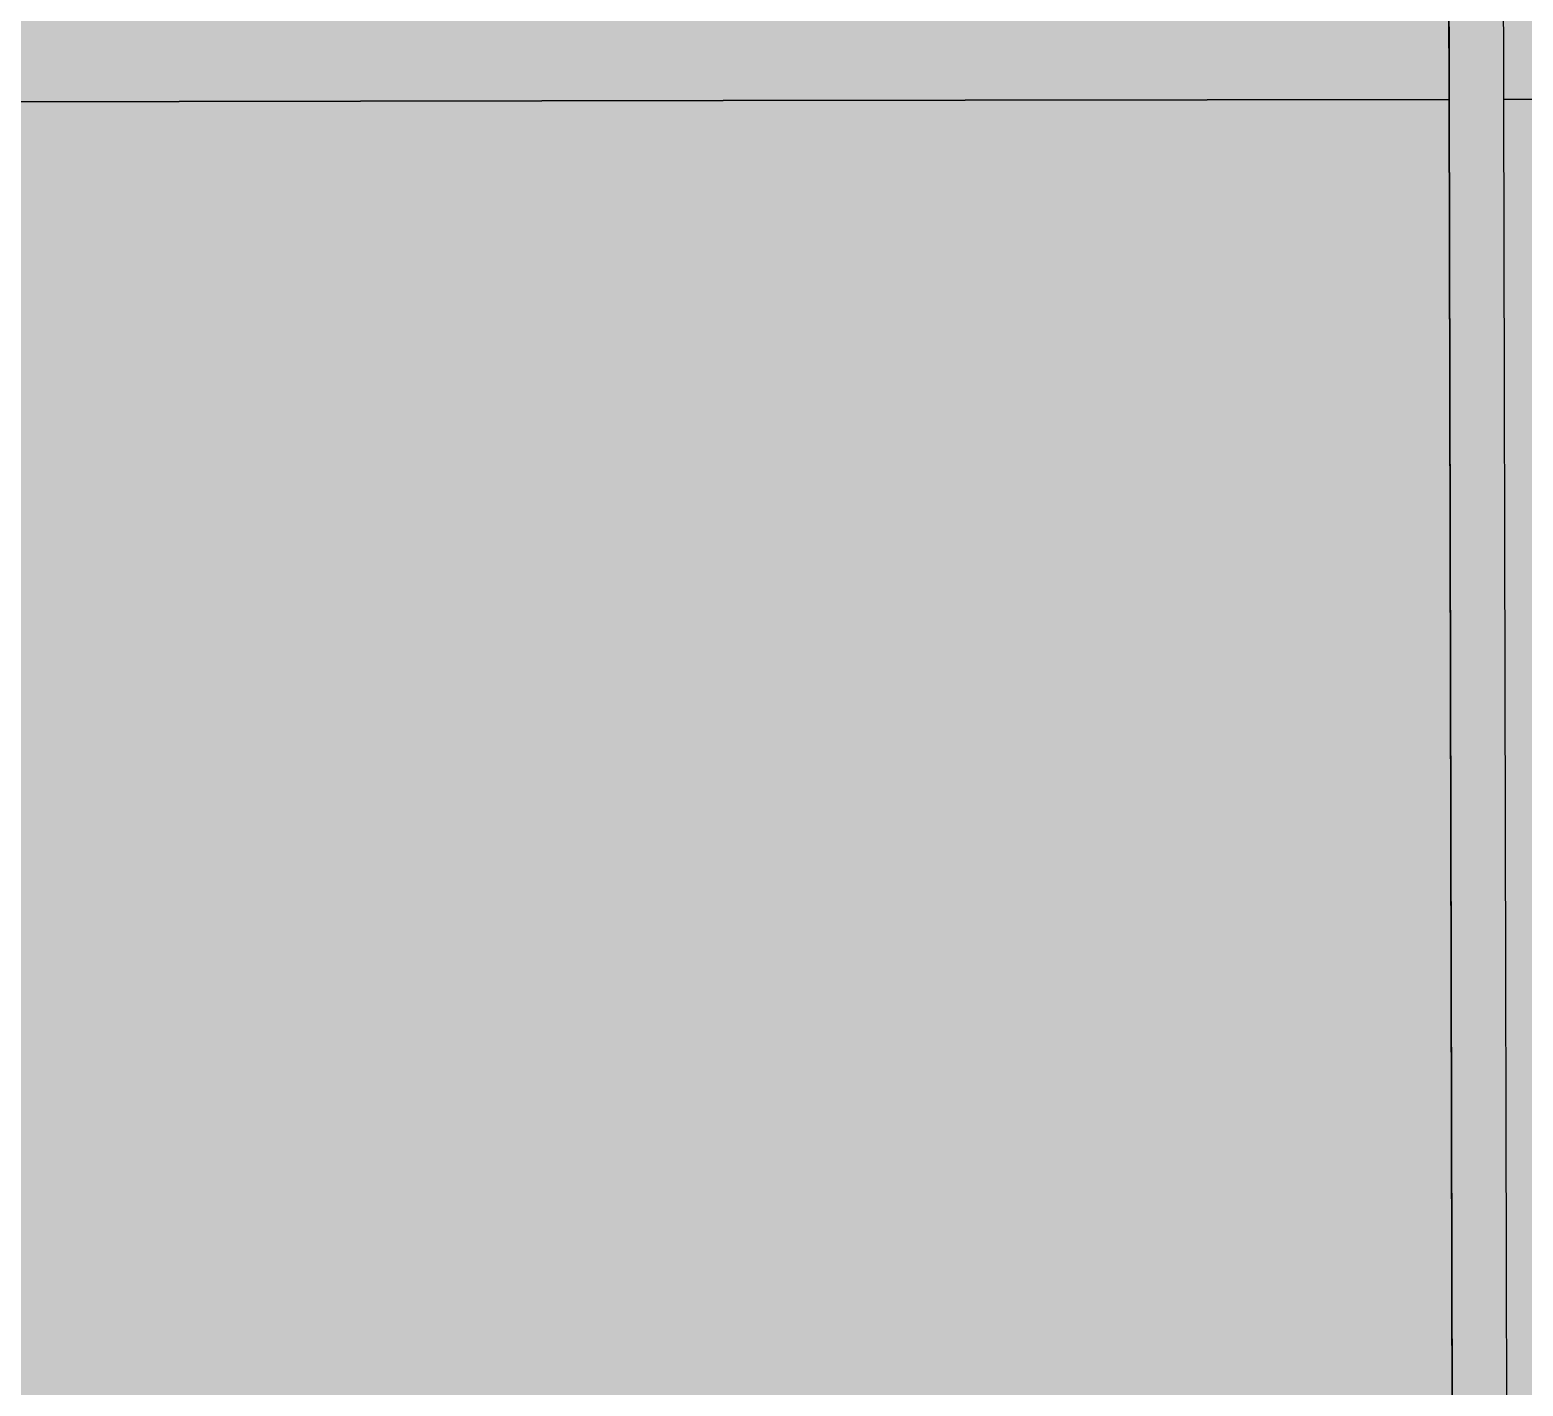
# Model space of a CAD drawing. Extents: x 560272 to 568164, y 6204780 to 6214217.
# Drawn here: x 566184.34 to 566211.76, y 6210266.77 to 6210291.67 of the extents above; entities that cross this region are included whole.
import ezdxf

# ---------------------------------------------------------------- set-up
doc = ezdxf.new("R2010")
doc.units = 0
doc.header["$LTSCALE"] = 5
doc.layers.add('Quarters', color=8, linetype='Continuous')
doc.layers.add('Townships', color=57, linetype='Continuous')
doc.layers.add('ROUTE-MAP-BACKGROUND-H', color=7, linetype='Continuous', true_color=0xf0ebff)

msp = doc.modelspace()

# ---------------------------------------------------------------- hatches: boundary and pattern name
at = {"layer": 'ROUTE-MAP-BACKGROUND-H'}
h = msp.add_hatch(color=256, dxfattribs=at)
h.dxf.hatch_style = 1
h.paths.add_polyline_path([(565237.99, 6210345.866), (566535.85, 6210345.729), (566539.103, 6209697.377), (565234.412, 6209697.744)])

# ---------------------------------------------------------------- linework, layer by layer
at = {"layer": 'Quarters', "flags": 128}
for points in [[(566224.393, 6210290.436), (566211.402, 6210290.391), (566211.371, 6210303.771), (566211.34, 6210317.152), (566211.311, 6210329.936), (566211.281, 6210342.72), (566224.268, 6210342.765), (566237.59, 6210342.811), (566250.911, 6210342.858), (566264.233, 6210342.904), (566264.267, 6210330.12), (566264.301, 6210317.336), (566264.337, 6210303.955), (566264.372, 6210290.574), (566251.046, 6210290.528), (566237.72, 6210290.482)], [(566170.418, 6210290.326), (566157.426, 6210290.306), (566157.401, 6210303.687), (566157.376, 6210317.068), (566157.351, 6210329.857), (566157.327, 6210342.646), (566170.314, 6210342.663), (566183.635, 6210342.681), (566196.956, 6210342.699), (566210.278, 6210342.717), (566210.307, 6210329.933), (566210.337, 6210317.149), (566210.367, 6210303.768), (566210.398, 6210290.387), (566197.072, 6210290.367), (566183.745, 6210290.347)], [(566224.52, 6210237.247), (566211.524, 6210237.202), (566211.494, 6210250.248), (566211.463, 6210263.629), (566211.433, 6210277.01), (566211.402, 6210290.391), (566224.393, 6210290.436), (566237.72, 6210290.482), (566251.046, 6210290.528), (566264.372, 6210290.574), (566264.408, 6210277.193), (566264.444, 6210263.812), (566264.48, 6210250.431), (566264.514, 6210237.385), (566251.183, 6210237.339), (566237.852, 6210237.293)], [(566170.524, 6210237.137), (566157.526, 6210237.117), (566157.502, 6210250.163), (566157.477, 6210263.544), (566157.451, 6210276.925), (566157.426, 6210290.306), (566170.418, 6210290.326), (566183.745, 6210290.347), (566197.072, 6210290.367), (566210.398, 6210290.387), (566210.429, 6210277.006), (566210.46, 6210263.626), (566210.49, 6210250.244), (566210.52, 6210237.198), (566197.188, 6210237.178), (566183.856, 6210237.158)]]:
    msp.add_lwpolyline(points, close=True, dxfattribs=at)
at = {"layer": 'Townships', "flags": 128}
for points in [[(565940.502, 6210342.399), (565941.506, 6210342.4), (565967.814, 6210342.43), (565994.457, 6210342.459), (565995.461, 6210342.461), (566021.77, 6210342.49), (566048.414, 6210342.521), (566049.417, 6210342.522), (566075.726, 6210342.552), (566102.369, 6210342.583), (566103.372, 6210342.584), (566129.681, 6210342.614), (566156.323, 6210342.645), (566157.327, 6210342.646), (566177.355, 6210342.673), (566183.635, 6210342.681), (566210.278, 6210342.717), (566210.337, 6210317.149), (566210.398, 6210290.387), (566210.46, 6210263.626), (566210.52, 6210237.198), (566210.523, 6210236.195)], [(566212.017, 6210020.767), (566211.013, 6210020.764), (566211.011, 6210021.767), (566210.951, 6210048.194), (566210.89, 6210074.956), (566210.83, 6210101.717), (566210.769, 6210128.479), (566210.766, 6210129.483), (566210.706, 6210155.91), (566210.645, 6210182.671), (566210.584, 6210209.433), (566210.523, 6210236.195), (566210.52, 6210237.198), (566210.46, 6210263.626), (566210.398, 6210290.387), (566210.337, 6210317.149), (566210.278, 6210342.717), (566211.281, 6210342.72), (566237.59, 6210342.811)]]:
    msp.add_lwpolyline(points, dxfattribs=at)

doc.saveas('drawing.dxf')
